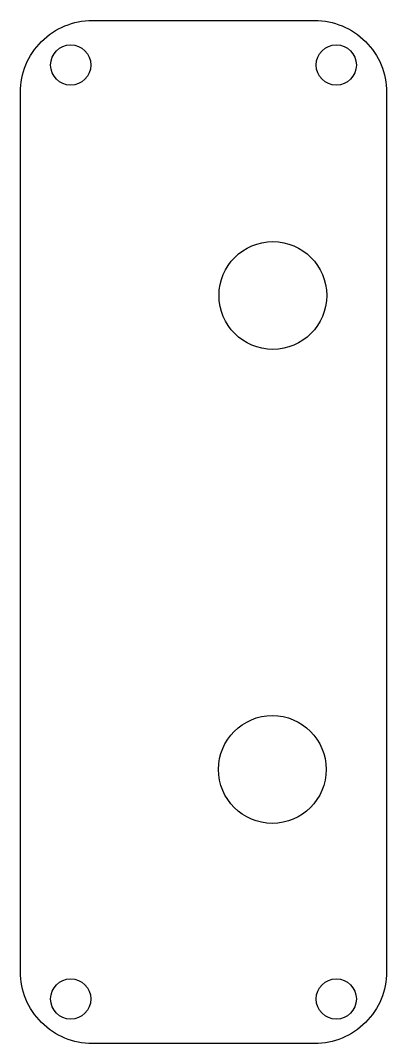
# Model space of a CAD drawing. Header units: millimetres. Extents: x -19.5 to 6, y -130.4 to -59.2.
import ezdxf

# ---------------------------------------------------------------- set-up
doc = ezdxf.new("R2010")
doc.units = ezdxf.units.MM
doc.layers.get('0').update_dxf_attribs({"linetype": 'CONTINUOUS'})

msp = doc.modelspace()

# ---------------------------------------------------------------- linework, layer by layer
msp.add_lwpolyline([(-19.545, -125.395), (-19.545, -64.195, -0.414214), (-14.545, -59.195), (0.955, -59.195, -0.414214), (5.955, -64.195), (5.955, -125.395, -0.414214), (0.955, -130.395), (-14.545, -130.395, -0.414214)], format="xyb", close=True)
for centre, radius in [((-16.045, -62.295), 1.4), ((2.455, -62.295), 1.4), ((-1.965, -78.335), 3.75), ((-2, -111.32), 3.75), ((-16.045, -127.295), 1.4), ((2.455, -127.295), 1.4)]:
    msp.add_circle(centre, radius)

doc.saveas('drawing.dxf')
